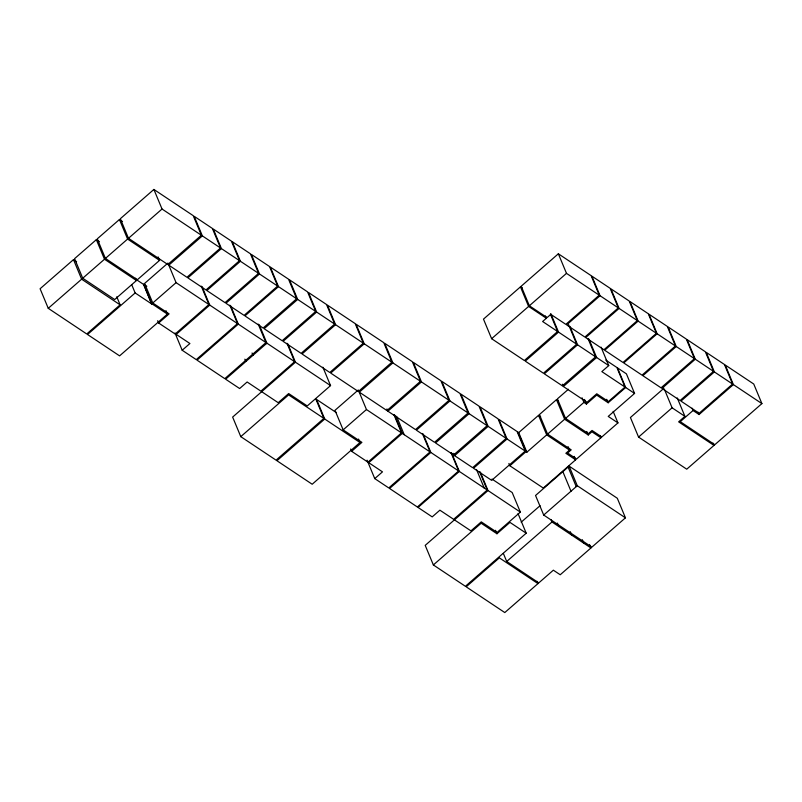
<?xml version="1.0" encoding="UTF-8"?>
<svg xmlns="http://www.w3.org/2000/svg" width="802" height="802" viewBox="0 0 802 802"><rect width="100%" height="100%" fill="white"/><g stroke="black" fill="none" stroke-linecap="round" stroke-linejoin="round"><path stroke-width="1.2" d="M259.226 324.75L266.896 343.176L225.613 379.196L239.628 388.539L247.136 381.993L260.881 391.155L294.655 361.682L286.986 343.256M562.854 471.646L569.139 466.152L617.309 498.263L625.45 517.831L591.866 547.144L543.696 515.044L535.546 495.476L562.854 471.646L570.994 491.215L543.696 515.044M695.284 359.206L661.951 388.429L680.106 400.519L713.519 371.356L705.369 351.787L687.134 339.627L695.284 359.206L713.519 371.356M570.994 491.215L577.28 485.731L569.139 466.152M76.601 261.693L73.483 259.617L40.1 288.75L48.25 308.319L86.736 333.973L120.12 304.84L116.761 296.78M99.438 241.723L96.34 239.668L74.576 258.655L82.726 278.234L114.696 299.537L136.46 280.54L135.498 278.244M122.536 221.563L119.438 219.507L97.263 238.856L105.413 258.434L137.383 279.738L159.558 260.379L158.114 256.931M153.884 189.442L120.33 218.725L128.48 238.304L167.819 264.52L201.372 235.237L193.232 215.668L153.884 189.442L162.034 209.021L201.372 235.237M48.25 308.319L81.634 279.186L73.483 259.617M82.726 278.234L104.491 259.236L96.34 239.668M105.413 258.434L127.588 239.076L119.438 219.507M128.48 238.304L162.034 209.021M143.738 284.189L151.668 303.948L143.518 284.379L146.846 286.264M167.929 263.076L144.621 283.417L152.771 302.986L169.102 313.873L158.636 323.005L175.157 334.013L208.931 304.539L201.262 286.124M131.789 284.88L135.147 292.941L87.528 334.504L119.588 355.867L167.428 314.123L165.984 310.665M202.355 235.888L168.801 265.171L186.956 277.281L220.51 247.988L212.36 228.42L194.204 216.319L202.355 235.888L220.51 247.988M152.771 302.986L176.079 282.645L168.41 264.229M221.422 248.6L187.868 277.883L205.974 289.953L239.527 260.67L231.387 241.101L213.282 229.031L221.422 248.6L239.527 260.67M240.41 261.262L206.856 290.545L225.021 302.645L258.575 273.362L250.424 253.793L232.269 241.683L240.41 261.262L258.575 273.362M202.084 286.675L209.753 305.091L176.199 334.374L189.904 343.517L182.184 350.253L196.239 359.617L237.512 323.597L229.843 305.171M259.487 273.973L225.933 303.256L244.099 315.366L277.652 286.073L269.502 266.505L251.347 254.404L259.487 273.973L277.652 286.073M278.484 286.635L244.931 315.918L263.116 328.038L296.67 298.755L288.519 279.176L270.334 267.056L278.484 286.635L296.67 298.755M238.304 324.128L197.031 360.148L224.791 378.654L265.973 342.564L238.304 324.128L230.635 305.702M297.672 299.427L264.119 328.71L282.164 340.73L315.717 311.447L307.567 291.878L289.532 279.848L297.672 299.427L315.717 311.447M316.63 312.058L283.076 341.341L301.121 353.361L334.675 324.078L326.524 304.509L308.479 292.479L316.63 312.058L334.675 324.078M335.587 324.69L302.033 353.973L329.792 372.479L363.346 343.196L355.206 323.617L327.437 305.121L335.587 324.69L363.346 343.196M287.778 343.787L295.447 362.203L232.64 417.08L240.78 436.649L276.048 460.147L323.878 418.403L315.737 398.825M240.78 436.649L288.62 394.895L323.878 418.403M364.238 343.787L330.685 373.07L358.344 391.506L391.907 362.223L383.757 342.654L356.088 324.219L364.238 343.787L391.907 362.223M322.885 367.186L330.554 385.602L307.246 405.942L288.66 393.551L278.194 402.694L261.673 391.677M336.289 412.579L316.589 399.446L324.73 419.015L276.931 460.739L312.189 484.238L359.988 442.514L358.554 439.065M358.304 389.962L334.995 410.303L343.146 429.872L361.902 442.373L351.647 451.315L367.938 462.173L401.501 432.89L393.832 414.474M392.89 362.885L359.336 392.168L386.935 410.564L420.489 381.281L412.338 361.702L384.739 343.306L392.89 362.885L420.489 381.281M343.146 429.872L366.454 409.531L358.785 391.115M522.423 288.179L520.458 286.865L483.486 319.126L491.626 338.705L524.358 360.519L557.611 331.497L550.423 314.234M558.352 253.793L521.21 286.204L529.35 305.783L547.094 317.602L550.814 314.354L565.841 324.359L599.254 295.196L591.114 275.627L558.352 253.793L566.493 273.362L599.254 295.196M387.907 411.205L421.461 381.922L413.311 362.354L440.899 380.739L449.04 400.308L415.486 429.591L387.907 411.205L386.945 408.91M491.626 338.705L528.598 306.434L520.458 286.865M529.35 305.783L566.493 273.362M394.624 414.995L402.293 433.421L368.74 462.694L382.484 471.857L374.755 478.604L388.769 487.947L430.052 451.927L422.383 433.501M449.952 400.92L416.398 430.203L434.534 442.293L468.087 413L459.947 393.431L441.812 381.351L449.952 400.92L468.087 413M545.38 315.958L546.342 318.254L542.613 321.512L557.611 331.497M550.854 313.692L558.523 332.108L525.27 361.131L543.435 373.231L576.688 344.218L568.538 324.64M600.046 295.727L566.633 324.89L584.889 337.061L618.302 307.898L610.152 288.319L591.906 276.159L600.046 295.727L618.302 307.898M469.1 413.672L435.536 442.955L453.581 454.985L487.135 425.702L478.984 406.123L460.95 394.103L469.1 413.672L487.135 425.702M423.175 434.032L430.844 452.448L389.572 488.478L417.361 506.994L458.634 470.974L450.965 452.559M619.094 308.419L585.681 337.582L603.936 349.752L637.349 320.589L629.199 301.021L610.954 288.85L619.094 308.419L637.349 320.589M569.901 326.384L577.57 344.81L544.317 373.822L562.362 385.842L595.605 356.83L587.946 338.404M454.584 455.656L488.137 426.373L479.997 406.794L498.032 418.824L506.182 438.393L472.629 467.676L454.584 455.656L453.631 453.351M451.656 453.01L459.325 471.436L418.042 507.455L432.198 516.889L439.887 510.182L453.651 519.325L487.225 490.032L479.556 471.606M638.121 321.101L604.698 350.263L623.004 362.464L656.427 333.301L648.277 313.732L629.971 301.532L638.121 321.101L656.427 333.301M605.791 360.098L616.868 367.486L625.019 387.055L608.407 401.551L596.758 393.782L587.004 402.293L563.365 386.514L596.618 357.502L588.949 339.076M507.054 438.975L473.501 468.258L491.676 480.368L525.23 451.085L517.079 431.516L498.904 419.396L507.054 438.975L525.23 451.085M538.543 415.316L546.693 434.885L526.874 452.188L518.724 432.609L538.543 415.316L540.618 416.699M558.543 401.03L556.488 399.657L539.435 414.544L547.586 434.113L571.204 449.852L567.575 453.02L576.568 459.005L600.898 437.772L599.936 435.476M568.438 389.231L557.41 398.855L565.55 418.423L588.377 433.641L592.036 430.453L601.821 436.97L617.951 422.895L613.159 411.376M601.079 347.166L608.748 365.582L601.841 371.607L625.019 387.055M657.139 333.782L623.725 362.945L642.031 375.146L675.444 345.983L667.294 326.404L648.998 314.214L657.139 333.782L675.444 345.983M574.212 456.358L575.646 459.817L543.285 488.057L509.851 465.772L526.052 451.636L517.902 432.067L518.724 432.609M547.586 434.113L564.628 419.235L556.488 399.657M565.55 418.423L583.936 402.383L582.021 397.782M583.936 402.383L586.442 404.048L596.688 395.105L608.177 402.764L625.67 387.496L617.53 367.917L626.422 373.852L634.572 393.421L608.227 416.418L617.951 422.895M480.348 472.137L488.017 490.553L425.21 545.37L433.361 564.949L465.391 586.292L526.212 533.21L518.062 513.641M676.256 346.524L642.843 375.687L661.048 387.827L694.462 358.654L686.322 339.086L668.116 326.945L676.256 346.524L694.462 358.654M433.361 564.949L481.16 523.225L496.949 533.751L509.962 522.383L526.212 533.21M568.077 446.644L569.52 450.102L565.861 453.29L575.646 459.817M564.628 419.235L588.247 434.975L591.906 431.787L600.898 437.772M491.997 479.065L512.197 492.538L520.348 512.107L497.09 532.408L481.27 521.861L470.944 530.874L454.423 519.866M663.956 388.238L630.422 417.511L638.562 437.08L686.743 469.19L713.991 445.411L713.038 443.105M521.2 522.162L540.057 505.701M638.562 437.08L672.096 407.807L664.437 389.391M714.371 371.927L680.958 401.09L699.164 413.23L732.587 384.058L724.437 364.489L706.231 352.359L714.371 371.927L732.587 384.058M589.51 544.498L590.944 547.956L560.227 574.763L553.35 570.182L538.804 582.874L506.714 561.48L551.976 521.982L551.014 519.676M677.259 397.942L684.928 416.358L678.642 421.852L713.991 445.411M692.076 408.208L693.038 410.514L680.256 421.662L714.813 444.699L761.9 403.606L753.75 384.028L725.229 365.02L733.379 384.589L761.9 403.606M693.038 410.514L699.073 414.534L733.379 384.589M537.972 583.595L504.789 612.558L466.183 586.823L499.355 557.861L537.972 583.595L537.009 581.3M528.598 306.434L546.342 318.254M558.523 332.108L576.688 344.218M577.57 344.81L595.605 356.83M596.618 357.502L608.748 365.582M672.096 407.807L684.928 416.358M625.67 387.496L634.572 393.421M546.693 434.885L569.52 450.102M421.461 381.922L449.04 400.308M488.137 426.373L506.182 438.393M526.052 451.636L526.874 452.188M577.28 485.731L625.45 517.831M127.588 239.076L159.558 260.379M551.976 521.982L590.944 547.956M176.079 282.645L208.931 304.539M209.753 305.091L237.512 323.597M266.896 343.176L294.655 361.682M295.447 362.203L330.554 385.602M366.454 409.531L401.501 432.89M402.293 433.421L430.052 451.927M430.844 452.448L458.634 470.974M459.325 471.436L487.225 490.032M488.017 490.553L520.348 512.107M136.29 279.557L143.518 284.379M104.491 259.236L136.46 280.54M151.879 303.757L167.428 314.123M324.73 419.015L359.988 442.514M135.147 292.941L151.668 303.948M81.634 279.186L120.12 304.84M698.111 412.228L699.073 414.534M606.743 399.306L608.177 402.764M584.518 399.446L586.442 404.048M586.813 431.516L588.247 434.975M562.413 384.218L563.365 386.514M568.087 467.045L576.237 486.624M582.302 539.706L583.746 543.154M570.242 531.666L571.686 535.114M557.39 523.094L558.834 526.553M508.899 463.466L509.851 465.772M476.538 469.591L484.207 488.017M495.506 530.292L496.949 533.751M503.365 553.42L506.714 561.48M396.569 416.298L404.238 434.724M367.085 460.188L374.755 478.604M350.695 449.02L351.647 451.315M258.194 324.078L266.344 343.657M252.059 352.98L253.021 355.286M244.841 359.166L245.803 361.461M174.996 332.98L182.184 350.253M157.683 320.71L158.636 323.005"/></g></svg>
